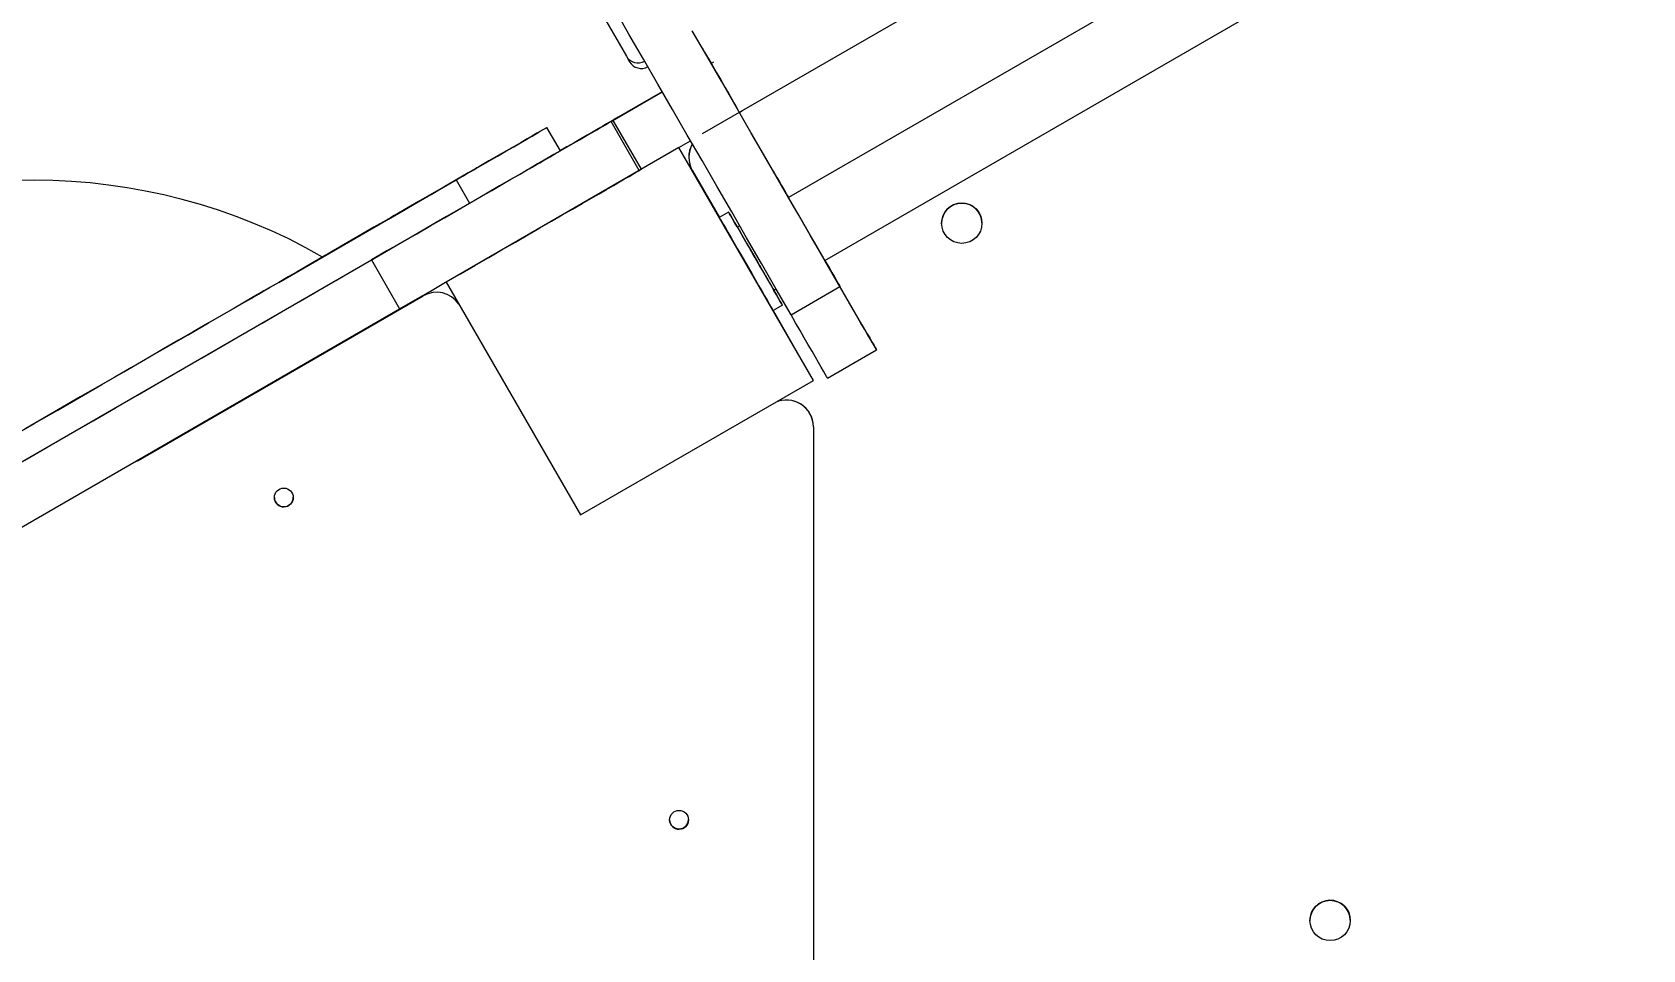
# Model space of a CAD drawing. Header units: millimetres. Extents: x -8083 to 6576, y -6691 to 5601.
# Drawn here: x -3352 to -2754, y 42 to 383 of the extents above; entities that cross this region are included whole.
import ezdxf

# ---------------------------------------------------------------- set-up
doc = ezdxf.new("R2010")
doc.units = ezdxf.units.MM
for name, color, linetype in [('DIKOM_ОБЪЕКТ', 7, 'Continuous'), ('DIKOM_РАЗМЕР_ЗОНА', 7, 'Continuous'), ('DIKOM_РАЗМЕР_ОБЪЕКТА', 7, 'Continuous')]:
    doc.layers.add(name, color=color, linetype=linetype)
doc.styles.add('style1', font='arial.ttf', dxfattribs={"width": 0.8})
doc.dimstyles.new('1-50', dxfattribs={"dimtxt": 300, "dimasz": 200, "dimexe": 100, "dimexo": 0, "dimgap": 100, "dimtad": 1, "dimtxsty": 'style1', "dimcen": 200, "dimclrd": 7, "dimclre": 7, "dimclrt": 7, "dimadec": 1, "dimazin": 2, "dimtfac": 1, "dimtmove": 0, "dimatfit": 2, "dimfxl": 0, "dimlwd": 25, "dimlwe": 18, "dimarcsym": 0})

# ---------------------------------------------------------------- blocks, each defined once
blk = doc.blocks.new('*D9')
at = {"layer": 'Defpoints', "color": 0, "transparency": 16777216}
for p in [(-396.43, 3600.54), (-7041.64, -3045.53), (-3854.35, -3045.53)]:
    blk.add_point(p, dxfattribs=at)
at = {"layer": 'DIKOM_РАЗМЕР_ОБЪЕКТА', "color": 7, "lineweight": 18, "transparency": 16777216}
for p, q in [((-396.43, 3600.54), (-7141.64, 3600.54)), ((-3854.35, -3045.53), (-7141.64, -3045.53))]:
    blk.add_line(p, q, dxfattribs=at)
at = {"layer": 'DIKOM_РАЗМЕР_ОБЪЕКТА', "color": 7, "lineweight": 25, "transparency": 16777216}
blk.add_line((-7041.64, 3400.54), (-7041.64, -2845.53), dxfattribs=at)
at = {"layer": 'DIKOM_РАЗМЕР_ОБЪЕКТА', "color": 7, "transparency": 16777216}
for points in [[(-7074.97, 3400.54), (-7008.3, 3400.54), (-7041.64, 3600.54)], [(-7074.97, -2845.53), (-7008.3, -2845.53), (-7041.64, -3045.53)]]:
    blk.add_solid(points, dxfattribs=at)
at = {"layer": 'DIKOM_РАЗМЕР_ОБЪЕКТА', "color": 7, "transparency": 16777216, "insert": (-7294.81, 463.59), "char_height": 300, "attachment_point": 5, "rotation": 90, "style": 'style1'}
blk.add_mtext('6650', dxfattribs=at)
blk = doc.blocks.new('*D12')
at = {"layer": 'Defpoints', "color": 0, "transparency": 16777216}
for p in [(-682.93, 5600.54), (-7632.54, -5169.06), (-3908.34, -5169.06)]:
    blk.add_point(p, dxfattribs=at)
at = {"layer": 'DIKOM_РАЗМЕР_ЗОНА', "color": 7, "lineweight": 18, "transparency": 16777216}
for p, q in [((-682.93, 5600.54), (-7732.54, 5600.54)), ((-3908.34, -5169.06), (-7732.54, -5169.06))]:
    blk.add_line(p, q, dxfattribs=at)
at = {"layer": 'DIKOM_РАЗМЕР_ЗОНА', "color": 7, "lineweight": 25, "transparency": 16777216}
blk.add_line((-7632.54, 5400.54), (-7632.54, -4969.06), dxfattribs=at)
at = {"layer": 'DIKOM_РАЗМЕР_ЗОНА', "color": 7, "transparency": 16777216}
for points in [[(-7665.87, 5400.54), (-7599.2, 5400.54), (-7632.54, 5600.54)], [(-7665.87, -4969.06), (-7599.2, -4969.06), (-7632.54, -5169.06)]]:
    blk.add_solid(points, dxfattribs=at)
at = {"layer": 'DIKOM_РАЗМЕР_ЗОНА', "color": 7, "transparency": 16777216, "insert": (-7885.71, 474.85), "char_height": 300, "attachment_point": 5, "rotation": 90, "style": 'style1'}
blk.add_mtext('10800', dxfattribs=at)

msp = doc.modelspace()

# ---------------------------------------------------------------- linework, layer by layer
at = {"layer": 'DIKOM_ОБЪЕКТ', "color": 7, "linetype": 'Continuous', "lineweight": 15}
for p, q in [((-3211.229, 512.049), (-3131.533, 374.011)), ((-2856.939, 487.363), (-3103.307, 345.122)), ((-2838.673, 455.712), (-3071.201, 321.461)), ((-3057.702, 298.078), (-2825.173, 432.329)), ((-3131.533, 374.011), (-3130.356, 371.975)), ((-3099.084, 371.808), (-3099.947, 371.309)), ((-3136.581, 350.156), (-3118.159, 360.792)), ((-3118.161, 360.794), (-3136.281, 350.332)), ((-3089.955, 353.995), (-3089.955, 353.996)), ((-3089.954, 353.994), (-3089.953, 353.994)), ((-3089.453, 353.126), (-3088.587, 353.626)), ((-3088.586, 353.623), (-3089.451, 353.123)), ((-3156.062, 338.886), (-3161.062, 347.547)), ((-3137.222, 349.745), (-3136.584, 350.162)), ((-3126.722, 331.558), (-3137.222, 349.745)), ((-3136.584, 350.162), (-3126.084, 331.976)), ((-3136.294, 350.353), (-3136.308, 350.379)), ((-3136.308, 350.379), (-3136.28, 350.331)), ((-3136.281, 350.33), (-3136.294, 350.353)), ((-3131.951, 352.831), (-3131.951, 352.83)), ((-3111.968, 340.127), (-3107.664, 342.612)), ((-3111.968, 340.124), (-3107.662, 342.609)), ((-3071.179, 321.474), (-3084.951, 345.329)), ((-3111.966, 340.064), (-3198.569, 290.064)), ((-3153.886, 340.175), (-3156.076, 338.91)), ((-3111.968, 340.127), (-3111.966, 340.064)), ((-3111.968, 340.124), (-3111.968, 340.127)), ((-3107.023, 331.559), (-3111.968, 340.124)), ((-3061.966, 253.462), (-3111.966, 340.064)), ((-3108.305, 336.257), (-3108.305, 336.256)), ((-3126.722, 331.558), (-3126.084, 331.976)), ((-3106.968, 331.462), (-3096.947, 314.105)), ((-3076.95, 331.424), (-3076.95, 331.418)), ((-3260.806, 289.952), (-3194.848, 328.03)), ((-3194.848, 328.03), (-3189.848, 319.37)), ((-3093.502, 316.094), (-3096.966, 314.094)), ((-3093.502, 316.088), (-3096.966, 314.088)), ((-3096.966, 314.094), (-3096.966, 314.088)), ((-3093.502, 316.094), (-3093.502, 316.088)), ((-3014.282, 311.784), (-3014.282, 311.784)), ((-2999.285, 312.093), (-2999.285, 312.093)), ((-3089.389, 310.96), (-3090.253, 310.462)), ((-3637.64, 60.809), (-3226.37, 298.266)), ((-3226.37, 298.266), (-3215.87, 280.079)), ((-3043.95, 274.313), (-3057.679, 298.091)), ((-3198.569, 290.064), (-3198.569, 290.068)), ((-3198.569, 290.064), (-3148.569, 203.462)), ((-3076.752, 287.079), (-3075.889, 287.577)), ((-3070.281, 277.864), (-3052.095, 288.364)), ((-3051.95, 288.123), (-3051.953, 288.121)), ((-3051.95, 288.117), (-3051.95, 288.123)), ((-3313.07, 223.745), (-3207.113, 284.919)), ((-3313.07, 223.743), (-3207.113, 284.918)), ((-3207.113, 284.919), (-3207.113, 284.918)), ((-3627.14, 42.623), (-3215.87, 280.079)), ((-3073.502, 281.447), (-3076.966, 279.447)), ((-3076.944, 279.46), (-3066.968, 262.18)), ((-3073.502, 281.447), (-3073.502, 281.453)), ((-3056.682, 254.312), (-3038.496, 264.812)), ((-3038.496, 264.812), (-3038.497, 264.867)), ((-3148.569, 203.462), (-3061.966, 253.462)), ((-3061.968, 253.521), (-3061.966, 253.462)), ((-3061.968, 236.405), (-3061.968, 236.406)), ((-3061.966, 236.199), (-3061.923, -355.926)), ((-3314.827, 222.944), (-3313.07, 223.743)), ((-3314.821, 222.947), (-3313.07, 223.745)), ((-3313.07, 223.743), (-3313.07, 223.745))]:
    msp.add_line(p, q, dxfattribs=at)
at = {"layer": 'DIKOM_ОБЪЕКТ', "color": 7, "linetype": 'Continuous', "lineweight": 15, "flags": 128}
for points in [[(-3070.281, 277.864), (-3075.792, 287.41), (-3081.315, 296.974), (-3086.842, 306.547), (-3092.368, 316.12), (-3097.889, 325.681), (-3103.397, 335.222), (-3108.888, 344.733), (-3114.355, 354.203), (-3119.794, 363.622), (-3125.197, 372.982), (-3130.561, 382.272), (-3135.878, 391.482)], [(-3052.095, 288.364), (-3057.606, 297.91), (-3063.128, 307.474), (-3068.655, 317.047), (-3074.182, 326.62), (-3079.702, 336.182), (-3085.21, 345.722), (-3090.701, 355.233), (-3096.169, 364.703), (-3101.607, 374.122), (-3107.011, 383.482)], [(-3103.289, 377.098), (-3102.423, 375.598), (-3100.018, 371.432)], [(-3100.018, 371.432), (-3098.127, 368.156), (-3096.42, 365.2), (-3094.904, 362.573), (-3093.583, 360.285), (-3092.462, 358.342), (-3091.544, 356.751), (-3090.832, 355.518), (-3090.329, 354.646), (-3090.036, 354.138), (-3089.955, 353.996)], [(-3089.436, 353.136), (-3088.718, 353.551), (-3088.587, 353.626)], [(-3194.848, 328.03), (-3190.589, 330.489), (-3186.601, 332.793), (-3182.887, 334.937), (-3179.454, 336.921), (-3176.303, 338.74), (-3173.44, 340.394), (-3170.868, 341.88), (-3168.589, 343.196), (-3166.608, 344.34), (-3164.926, 345.312), (-3163.545, 346.11), (-3162.467, 346.733), (-3161.694, 347.181), (-3161.225, 347.452), (-3161.063, 347.546), (-3161.206, 347.464), (-3161.655, 347.206), (-3162.41, 346.771), (-3163.469, 346.16), (-3164.83, 345.375), (-3166.494, 344.415), (-3168.456, 343.283), (-3170.716, 341.979), (-3173.269, 340.505), (-3176.115, 338.864), (-3179.247, 337.056), (-3182.664, 335.084), (-3186.36, 332.951), (-3190.331, 330.658), (-3194.573, 328.21), (-3199.079, 325.609), (-3203.846, 322.858), (-3208.866, 319.96), (-3214.134, 316.919), (-3219.643, 313.739), (-3225.387, 310.423), (-3231.359, 306.976), (-3237.55, 303.402), (-3243.955, 299.704), (-3244.509, 299.384)], [(-3137.222, 349.745), (-3137.381, 349.653), (-3137.843, 349.385), (-3138.608, 348.944), (-3139.672, 348.328), (-3141.035, 347.541), (-3142.692, 346.584), (-3144.639, 345.459), (-3146.871, 344.17), (-3149.383, 342.719), (-3152.168, 341.111), (-3155.22, 339.348), (-3158.531, 337.437), (-3162.092, 335.38), (-3165.895, 333.184), (-3169.929, 330.855), (-3174.185, 328.397), (-3178.653, 325.817), (-3183.321, 323.122), (-3188.177, 320.318), (-3193.21, 317.412), (-3198.405, 314.412), (-3203.752, 311.325), (-3209.235, 308.159), (-3214.842, 304.922), (-3220.558, 301.621), (-3226.37, 298.266)], [(-3156.101, 338.953), (-3153.71, 340.333), (-3151.018, 341.888), (-3148.468, 343.36), (-3146.092, 344.732), (-3143.919, 345.986), (-3141.977, 347.107), (-3140.291, 348.08), (-3138.881, 348.894), (-3137.767, 349.537), (-3136.96, 350.003), (-3136.471, 350.284), (-3136.308, 350.379)], [(-3136.294, 350.353), (-3136.46, 350.256), (-3136.95, 349.973), (-3137.758, 349.506), (-3138.875, 348.861), (-3140.285, 348.047), (-3141.971, 347.073), (-3143.912, 345.952), (-3146.084, 344.698), (-3148.459, 343.327), (-3151.007, 341.856), (-3153.697, 340.303), (-3156.084, 338.924)], [(-3153.886, 340.175), (-3151.421, 341.598), (-3149.007, 342.991), (-3146.692, 344.328), (-3144.525, 345.579), (-3142.548, 346.72), (-3140.803, 347.728), (-3139.324, 348.581), (-3138.142, 349.264), (-3137.281, 349.761), (-3136.758, 350.062), (-3136.584, 350.162)], [(-3131.951, 352.83), (-3132.116, 352.735), (-3132.613, 352.448), (-3133.434, 351.974), (-3134.571, 351.318), (-3136.011, 350.486), (-3136.582, 350.157)], [(-3136.281, 350.331), (-3136.012, 350.486), (-3134.572, 351.318), (-3133.434, 351.974), (-3132.613, 352.449), (-3132.117, 352.735), (-3131.951, 352.831)], [(-3189.848, 319.37), (-3185.589, 321.829), (-3181.601, 324.132), (-3177.888, 326.277), (-3174.453, 328.26), (-3171.303, 330.08), (-3168.44, 331.734), (-3165.867, 333.22), (-3163.589, 334.536), (-3161.608, 335.68), (-3159.926, 336.652), (-3158.545, 337.45), (-3157.467, 338.073), (-3156.694, 338.52), (-3156.225, 338.792), (-3156.063, 338.886), (-3156.062, 338.886)], [(-3215.87, 280.079), (-3210.058, 283.435), (-3204.342, 286.735), (-3198.735, 289.972), (-3193.252, 293.138), (-3187.905, 296.225), (-3182.709, 299.225), (-3177.677, 302.131), (-3172.821, 304.935), (-3168.153, 307.63), (-3163.685, 310.21), (-3159.429, 312.668), (-3155.395, 314.998), (-3151.592, 317.194), (-3148.031, 319.25), (-3144.72, 321.162), (-3141.668, 322.924), (-3138.883, 324.533), (-3136.371, 325.984), (-3134.139, 327.273), (-3132.192, 328.398), (-3130.535, 329.355), (-3129.172, 330.142), (-3128.108, 330.757), (-3127.343, 331.199), (-3126.881, 331.466), (-3126.722, 331.558)], [(-3192.156, 329.592), (-3191.194, 330.147), (-3190.164, 330.742), (-3189.158, 331.323), (-3188.264, 331.839), (-3187.563, 332.244), (-3187.116, 332.502), (-3186.963, 332.59), (-3187.118, 332.5), (-3187.567, 332.241), (-3188.27, 331.835), (-3189.165, 331.318), (-3190.172, 330.737), (-3191.202, 330.142), (-3192.162, 329.587), (-3192.969, 329.122), (-3193.55, 328.787), (-3193.853, 328.612), (-3193.852, 328.612), (-3193.546, 328.789), (-3192.964, 329.125), (-3192.156, 329.592)], [(-3168.799, 331.521), (-3168.634, 331.616), (-3168.158, 331.891), (-3167.423, 332.315), (-3166.509, 332.843), (-3165.514, 333.417), (-3164.548, 333.975), (-3163.713, 334.457), (-3163.101, 334.811), (-3162.778, 334.997), (-3162.779, 334.996), (-3163.104, 334.809), (-3163.717, 334.454), (-3164.553, 333.972), (-3165.521, 333.413), (-3166.516, 332.839), (-3167.429, 332.312), (-3168.162, 331.888), (-3168.636, 331.615), (-3168.799, 331.521)], [(-3168.799, 331.512), (-3168.634, 331.607), (-3168.158, 331.882), (-3167.423, 332.307), (-3166.509, 332.834), (-3165.514, 333.409), (-3164.547, 333.967), (-3163.713, 334.449), (-3163.1, 334.802), (-3162.778, 334.988), (-3162.779, 334.988), (-3163.104, 334.8), (-3163.717, 334.446), (-3164.553, 333.963), (-3165.521, 333.404), (-3166.515, 332.83), (-3167.429, 332.303), (-3168.162, 331.88), (-3168.636, 331.606), (-3168.799, 331.512)], [(-3076.95, 331.424), (-3076.859, 331.266), (-3076.587, 330.795), (-3076.138, 330.018), (-3075.518, 328.945), (-3074.737, 327.593), (-3073.806, 325.98), (-3072.739, 324.132), (-3071.551, 322.074), (-3071.198, 321.463)], [(-3051.95, 288.117), (-3052.041, 288.275), (-3052.313, 288.746), (-3052.762, 289.523), (-3053.382, 290.596), (-3054.163, 291.948), (-3055.093, 293.561), (-3056.161, 295.409), (-3057.349, 297.467), (-3058.641, 299.704), (-3060.017, 302.089), (-3061.458, 304.585), (-3062.943, 307.156), (-3064.45, 309.766), (-3065.956, 312.376), (-3067.441, 314.947), (-3068.882, 317.443), (-3070.259, 319.828), (-3071.551, 322.065), (-3072.739, 324.123), (-3073.806, 325.972), (-3074.737, 327.585), (-3075.518, 328.937), (-3076.137, 330.011), (-3076.586, 330.789), (-3076.859, 331.26), (-3076.95, 331.418)], [(-3360.263, 232.518), (-3351.719, 237.451), (-3343.249, 242.341), (-3334.863, 247.183), (-3326.571, 251.97), (-3318.384, 256.698), (-3310.311, 261.359), (-3302.362, 265.949), (-3294.546, 270.461), (-3286.874, 274.891), (-3279.356, 279.232), (-3271.998, 283.48), (-3264.812, 287.63), (-3257.805, 291.676), (-3250.986, 295.613), (-3244.364, 299.437), (-3237.946, 303.142), (-3231.741, 306.726), (-3225.755, 310.182), (-3219.997, 313.507), (-3214.472, 316.697), (-3209.189, 319.748), (-3204.153, 322.656), (-3199.371, 325.418), (-3194.848, 328.03)], [(-3355.262, 223.857), (-3346.719, 228.79), (-3338.249, 233.681), (-3329.863, 238.523), (-3321.571, 243.31), (-3313.384, 248.037), (-3305.31, 252.699), (-3297.362, 257.288), (-3289.546, 261.801), (-3281.875, 266.23), (-3274.356, 270.572), (-3266.998, 274.82), (-3259.812, 278.97), (-3252.805, 283.015), (-3245.986, 286.953), (-3239.364, 290.776), (-3232.947, 294.482), (-3226.741, 298.065), (-3220.755, 301.522), (-3214.997, 304.847), (-3209.473, 308.037), (-3204.189, 311.088), (-3199.153, 313.996), (-3194.371, 316.758), (-3189.848, 319.37)], [(-3218.815, 314.213), (-3217.854, 314.768), (-3216.824, 315.362), (-3215.818, 315.944), (-3214.924, 316.459), (-3214.222, 316.864), (-3213.775, 317.122), (-3213.623, 317.211), (-3213.778, 317.121), (-3214.226, 316.862), (-3214.93, 316.456), (-3215.825, 315.939), (-3216.831, 315.357), (-3217.861, 314.763), (-3218.822, 314.208), (-3219.628, 313.743), (-3220.209, 313.408), (-3220.513, 313.233), (-3220.512, 313.233), (-3220.206, 313.41), (-3219.623, 313.746), (-3218.815, 314.213)], [(-3096.966, 314.088), (-3096.873, 313.927), (-3096.595, 313.445), (-3096.139, 312.654), (-3095.511, 311.566), (-3094.723, 310.202), (-3093.792, 308.589), (-3092.733, 306.755), (-3091.567, 304.735), (-3090.315, 302.567), (-3089.001, 300.29), (-3087.649, 297.948), (-3086.284, 295.584), (-3084.932, 293.242), (-3083.617, 290.966), (-3082.366, 288.798), (-3081.2, 286.778), (-3080.141, 284.944), (-3079.209, 283.331), (-3078.422, 281.968), (-3077.794, 280.88), (-3077.337, 280.089), (-3077.059, 279.608), (-3076.966, 279.447)], [(-3090.251, 310.463), (-3090.328, 310.597), (-3091.26, 312.21), (-3092.046, 313.573), (-3092.674, 314.661), (-3093.132, 315.452), (-3093.409, 315.933), (-3093.502, 316.094)], [(-3093.502, 316.088), (-3093.409, 315.927), (-3093.132, 315.445), (-3092.674, 314.654), (-3092.046, 313.566), (-3091.26, 312.202), (-3090.328, 310.589), (-3089.269, 308.755), (-3088.103, 306.735), (-3086.851, 304.567), (-3085.537, 302.29), (-3084.185, 299.948), (-3082.82, 297.584), (-3081.468, 295.242), (-3080.154, 292.966), (-3078.901, 290.798), (-3077.736, 288.778), (-3076.677, 286.944), (-3075.745, 285.331), (-3074.958, 283.968), (-3074.33, 282.88), (-3073.873, 282.089), (-3073.596, 281.608), (-3073.502, 281.447)], [(-3090.253, 310.462), (-3090.161, 310.302), (-3089.887, 309.828), (-3089.439, 309.052), (-3088.829, 307.996), (-3088.074, 306.688), (-3087.194, 305.164), (-3086.214, 303.466), (-3085.159, 301.64), (-3084.06, 299.735), (-3082.945, 297.804), (-3081.845, 295.9), (-3080.791, 294.073), (-3079.81, 292.375), (-3078.931, 290.852), (-3078.176, 289.544), (-3077.566, 288.488), (-3077.118, 287.712), (-3076.844, 287.239), (-3076.752, 287.079)], [(-3244.499, 299.379), (-3243.665, 299.86), (-3241.851, 300.907), (-3240.336, 301.781), (-3239.122, 302.481), (-3238.211, 303.006), (-3237.606, 303.355), (-3237.307, 303.527), (-3237.315, 303.522), (-3237.63, 303.339), (-3238.251, 302.98), (-3239.177, 302.445), (-3240.408, 301.734), (-3241.939, 300.849), (-3243.769, 299.792), (-3245.894, 298.564), (-3248.311, 297.168), (-3251.016, 295.606), (-3254.004, 293.881), (-3257.269, 291.995), (-3260.806, 289.952)], [(-3085.502, 302.232), (-3085.414, 302.078), (-3085.155, 301.63), (-3084.749, 300.927), (-3084.233, 300.033), (-3083.652, 299.026), (-3083.057, 297.997), (-3082.503, 297.035), (-3082.036, 296.228), (-3081.7, 295.646), (-3081.525, 295.342), (-3081.525, 295.342), (-3081.7, 295.647), (-3082.036, 296.228), (-3082.503, 297.036), (-3083.057, 297.997), (-3083.652, 299.027), (-3084.233, 300.033), (-3084.749, 300.928), (-3085.155, 301.63), (-3085.414, 302.078), (-3085.502, 302.232)], [(-3057.698, 298.08), (-3057.349, 297.476), (-3056.161, 295.418), (-3055.093, 293.569), (-3054.163, 291.956), (-3053.382, 290.604), (-3052.762, 289.53), (-3052.313, 288.752), (-3052.041, 288.281), (-3051.95, 288.123)], [(-3260.806, 289.952), (-3264.609, 287.756), (-3268.67, 285.411), (-3272.983, 282.92), (-3277.541, 280.288), (-3282.334, 277.52), (-3287.356, 274.621), (-3292.597, 271.594), (-3298.048, 268.447), (-3303.698, 265.184), (-3309.539, 261.811), (-3315.561, 258.335), (-3321.752, 254.76), (-3328.101, 251.094), (-3334.598, 247.342), (-3341.232, 243.512), (-3347.99, 239.611), (-3354.86, 235.644)], [(-3264.148, 288.015), (-3264.303, 287.926), (-3264.753, 287.666), (-3265.456, 287.26), (-3266.35, 286.744), (-3267.358, 286.162), (-3268.387, 285.568), (-3269.348, 285.013), (-3270.155, 284.548), (-3270.735, 284.212), (-3271.039, 284.037), (-3271.037, 284.038), (-3270.732, 284.215), (-3270.149, 284.551), (-3269.341, 285.018), (-3268.38, 285.573), (-3267.35, 286.167), (-3266.343, 286.748), (-3265.45, 287.264), (-3264.748, 287.669), (-3264.301, 287.927), (-3264.148, 288.015)], [(-3038.496, 264.812), (-3038.592, 264.979), (-3038.881, 265.48), (-3039.359, 266.306), (-3040.019, 267.449), (-3040.853, 268.893), (-3041.849, 270.619), (-3042.997, 272.606), (-3044.279, 274.827), (-3045.68, 277.254), (-3047.182, 279.856), (-3048.766, 282.598), (-3050.41, 285.447), (-3052.095, 288.364)], [(-3073.502, 281.453), (-3073.596, 281.614), (-3073.873, 282.096), (-3074.33, 282.887), (-3074.958, 283.975), (-3075.745, 285.339), (-3076.677, 286.952), (-3076.751, 287.08)], [(-3056.682, 254.312), (-3056.779, 254.479), (-3057.068, 254.98), (-3057.545, 255.806), (-3058.205, 256.949), (-3059.039, 258.393), (-3060.036, 260.119), (-3061.183, 262.106), (-3062.465, 264.327), (-3063.867, 266.754), (-3065.369, 269.355), (-3066.952, 272.098), (-3068.597, 274.947), (-3070.281, 277.864)], [(-3043.95, 274.313), (-3042.934, 272.553), (-3041.954, 270.855), (-3041.044, 269.28), (-3040.236, 267.879), (-3039.556, 266.702), (-3039.029, 265.788), (-3038.672, 265.17), (-3038.497, 264.867)]]:
    msp.add_lwpolyline(points, dxfattribs=at)
at = {"layer": 'DIKOM_ОБЪЕКТ', "color": 7, "linetype": 'Continuous', "lineweight": 15}
for centre, radius in [((-3006.784, 311.938), 7.5), ((-3258.928, 209.968), 3.5), ((-3111.955, 90.135), 3.5), ((-2869.81, 52.693), 7.5)]:
    msp.add_circle(centre, radius, dxfattribs=at)
for centre, radius, start, end in [((-3127.216, 376.515), 4.991, 210.109968, 300.106867), ((-3126.039, 374.478), 4.991, 210.108491, 300.108344), ((-3098.307, 336.463), 10, 150.18787, 181.18119), ((-3098.307, 336.462), 10, 150.183728, 210), ((-3351.495, 112.893), 215, 60.151797, 120), ((-3006.784, 311.938), 7.5, 1.18119, 181.18119), ((-3202.113, 276.259), 10, 34.27801, 120), ((-3202.113, 276.257), 10, 34.229708, 120), ((-3071.966, 236.199), 10, 0.004207, 114.296548), ((-3071.966, 236.2), 10, 1.18119, 114.231391), ((-3258.928, 209.97), 3.5, 181.18119, 1.18119), ((-3111.956, 90.136), 3.5, 181.18119, 1.18119), ((-3111.956, 90.136), 3.5, 181.18119, 270), ((-3111.956, 90.136), 3.5, 270, 1.18119), ((-2869.81, 52.693), 7.5, 1.18119, 181.18119)]:
    msp.add_arc(centre, radius, start, end, dxfattribs=at)

# ---------------------------------------------------------------- dimensions: what is measured, and where the dimension line sits
at = {"layer": 'DIKOM_РАЗМЕР_ЗОНА'}
dim = msp.add_linear_dim(base=(-7632.537, -5169.059), p1=(-682.93, 5600.541), p2=(-3908.34, -5169.059), angle=90, text='10800', dimstyle='1-50', dxfattribs=at)
dim.commit()
dim.dimension.update_dxf_attribs({"geometry": '*D12', "text_midpoint": (-7632.537, 474.854), "dimtype": 160})
at = {"layer": 'DIKOM_РАЗМЕР_ОБЪЕКТА'}
dim = msp.add_linear_dim(base=(-7041.635, -3045.53), p1=(-396.429, 3600.541), p2=(-3854.351, -3045.53), angle=90, text='6650', dimstyle='1-50', dxfattribs=at)
dim.commit()
dim.dimension.update_dxf_attribs({"geometry": '*D9', "text_midpoint": (-7041.635, 463.594), "dimtype": 160})

doc.saveas('drawing.dxf')
